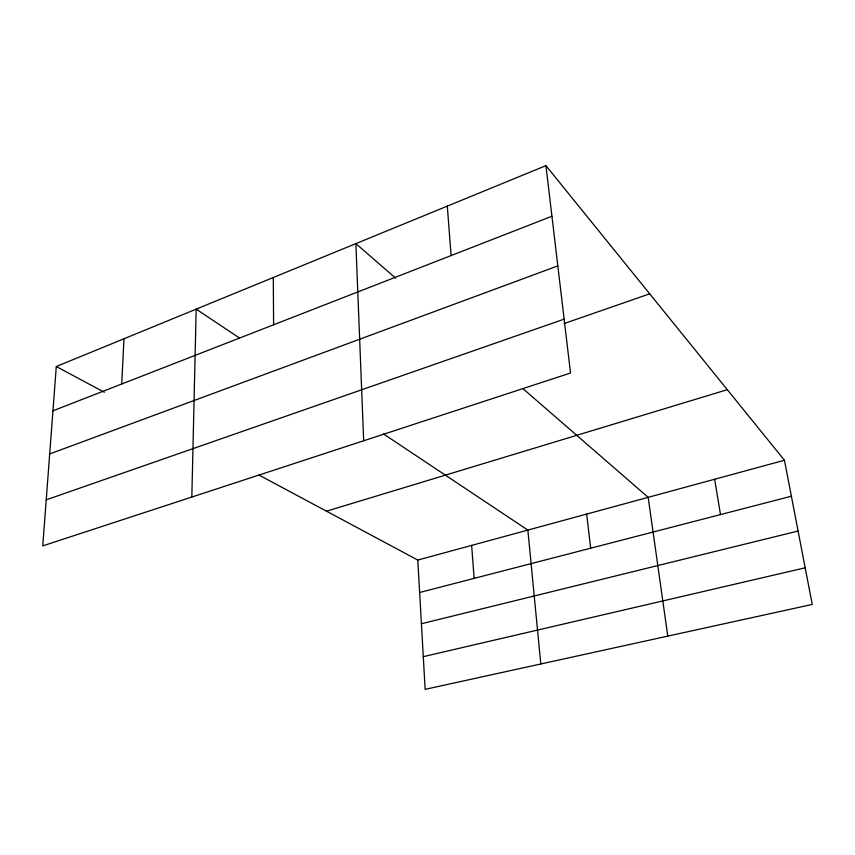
<?xml version="1.0" encoding="UTF-8"?>
<svg xmlns="http://www.w3.org/2000/svg" width="855" height="855" viewBox="0 0 855 855"><rect width="100%" height="100%" fill="white"/><g stroke="black" fill="none" stroke-linecap="round" stroke-linejoin="round"><path stroke-width="1.28" d="M191.83 497.044L196.18 309.147L239.4 337.939M121.72 384.002L123.996 338.762M56.291 366.528L42.75 545.875L570.531 373.015L545.939 165.656L56.291 366.528L104.331 392.253M52.946 410.817L551.935 216.251M49.697 453.941L557.823 265.894M46.223 499.833L564.14 319.15M563.979 323.596L649.704 293.831M326.492 511.183L727.306 389.688M417.785 560.057L784.441 460.247L812.25 604.432L425.149 689.344L417.785 560.057L258.969 475.038M419.634 592.494L791.377 496.231M421.408 623.744L798.089 531.03M423.289 656.661L805.186 567.806M383.585 433.987L527.856 530.089L540.809 663.972M395.641 278.142L355.872 243.632L363.674 440.763M523.271 388.929L648.176 497.343L667.776 636.12M545.939 165.656L784.441 460.247M714.63 479.249L720.509 514.582M586.648 514.09L590.687 548.194M447.304 206.119L451.109 255.56M471.629 545.404L474.14 578.375M273.301 277.512L273.611 324.772"/></g></svg>
